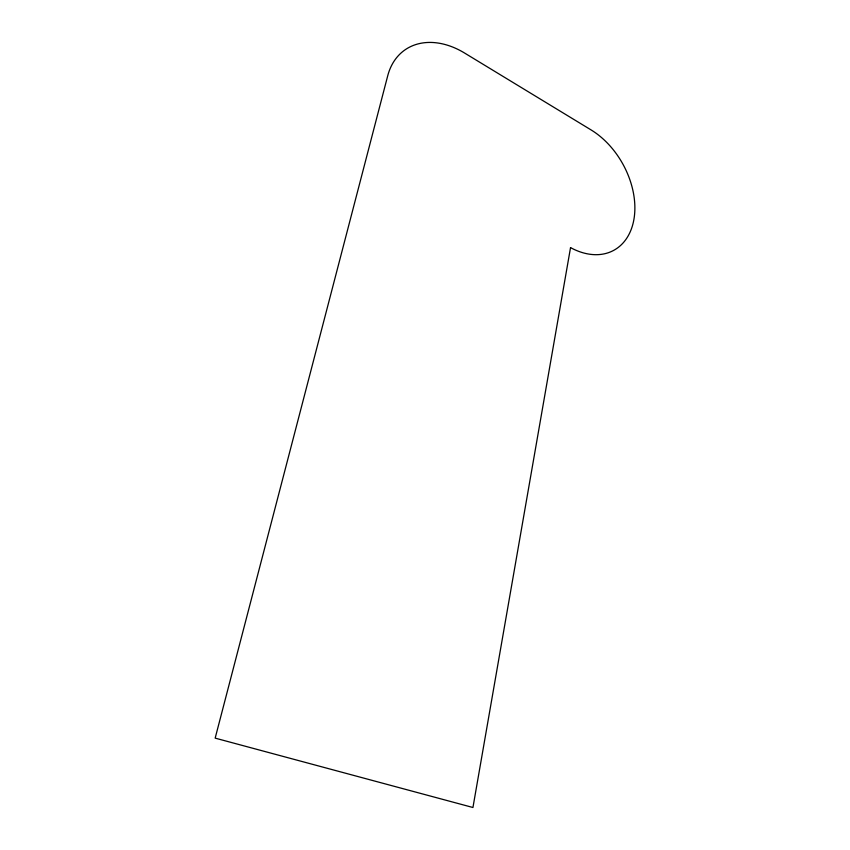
<?xml version="1.0" encoding="UTF-8"?>
<svg xmlns="http://www.w3.org/2000/svg" width="850" height="850" viewBox="0 0 850 850"><rect width="100%" height="100%" fill="white"/><g stroke="black" fill="none" stroke-linecap="round" stroke-linejoin="round"><path stroke-width="1.27" d="M570.541 247.605L472.94 807.5L215.167 738.129L387.728 75.767A76.638 55.197 55 0 1 464.589 53.04L591.058 129.912A71.23 49.597 60.9 0 1 633.919 219.406A71.23 49.597 60.9 0 1 570.541 247.605"/></g></svg>
